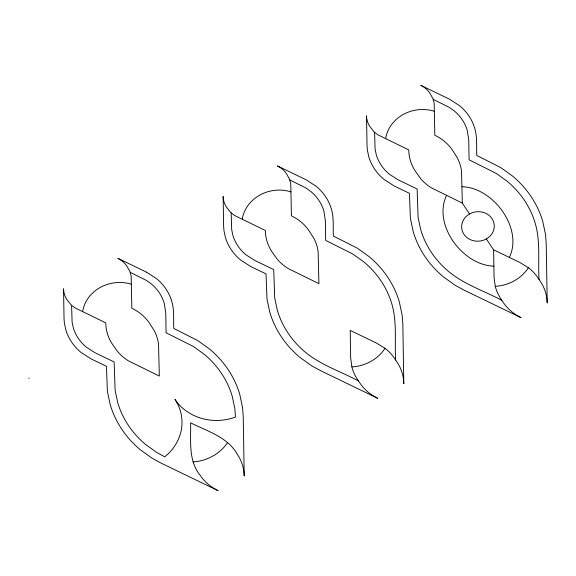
<?xml version="1.0" encoding="UTF-8"?>
<svg xmlns="http://www.w3.org/2000/svg" width="576" height="576" viewBox="0 0 576 576"><rect width="100%" height="100%" fill="white"/><g stroke="black" fill="none" stroke-linecap="round" stroke-linejoin="round"><path stroke-width="0.86" d="M82.67 311.717L82.951 309.902A36.562 32.998 -6.7 0 1 129.542 283.716L131.436 284.306M242.266 219.326L242.546 217.519A36.562 32.998 -6.7 0 1 289.138 191.333L291.031 191.916M385.654 138.73L385.942 136.922A36.562 32.998 -6.7 0 1 432.533 110.736L434.426 111.319M446.53 195.451C432.504 224.762 462.895 265.414 493.877 266.148M509.386 257.429C523.411 228.125 493.02 187.466 462.038 186.739M227.563 442.541L226.757 443.794A43.474 39.24 -6.7 0 1 196.92 461.534L193.097 461.938M384.962 348.278L383.875 349.963A40.493 36.547 -6.7 0 1 351.871 366.934A48.276 43.574 -6.7 0 0 357.48 379.483L359.791 382.939A48.276 43.574 -6.7 0 0 373.428 395.942L377.705 398.282L320.378 370.584L311.832 365.911L300.197 357.595A107.654 97.164 -6.7 0 1 269.798 312.206L266.976 298.937L266.04 273.917L250.668 266.494L240.574 259.992A53.827 48.586 -6.7 0 1 225.382 237.298L223.963 230.666L223.625 226.116L223.142 196.43L223.308 198.706A24.142 21.787 -6.7 0 0 226.548 207.223L230.724 212.53L234.518 215.453L265.32 230.465L265.658 235.015A48.276 43.574 -6.7 0 0 272.138 252.05L277.265 259.229A48.276 43.574 -6.7 0 0 288.086 268.502L318.917 283.673L318.125 251.626A48.276 43.574 -6.7 0 0 314.006 238.579L309.334 231.142A48.276 43.574 -6.7 0 0 295.697 218.138L291.427 215.798L290.765 183.838L289.649 179.417L286.373 173.599A24.142 21.787 -6.7 0 0 279.554 167.098L277.416 165.924L306.079 179.77L316.174 186.271A53.827 48.586 -6.7 0 1 331.366 208.966C334.03 217.742 332.928 227.045 333.382 236.066L357.3 248.17L368.928 256.486A107.654 97.164 -6.7 0 1 399.326 301.874L402.149 315.144L402.833 324.245L403.805 383.609L403.466 379.058A48.276 43.574 -6.7 0 0 396.986 362.03L394.675 358.582A48.276 43.574 -6.7 0 0 385.013 348.307L376.769 343.231L350.215 330.408L350.662 357.905L351.871 366.934M528.358 267.682L527.27 269.366A40.493 36.547 -6.7 0 1 495.259 286.337A48.276 43.574 -6.7 0 0 500.875 298.886L503.186 302.342A48.276 43.574 -6.7 0 0 516.823 315.346L521.1 317.686L463.774 289.987L455.227 285.314L443.592 276.998A107.654 97.164 -6.7 0 1 413.194 231.61L410.371 218.34L409.428 193.32L394.063 185.897L383.969 179.395A53.827 48.586 -6.7 0 1 368.77 156.701L367.358 150.07L367.02 145.519L366.53 115.834L366.703 118.109A24.142 21.787 -6.7 0 0 369.943 126.626L374.119 131.933L377.914 134.856L408.715 149.868L409.054 154.418A48.276 43.574 -6.7 0 0 415.534 171.454L420.66 178.632A48.276 43.574 -6.7 0 0 431.482 187.906L462.312 203.076L469.591 213.948A16.337 14.746 -6.7 0 1 494.273 225.871A16.337 14.746 -6.7 0 1 470.009 239.508A16.337 14.746 -6.7 0 1 469.591 213.948M28.8 378.338L29.124 377.964M433.217 99.367L449.33 107.395L454.248 110.923A46.044 41.558 -6.7 0 1 467.251 130.334L468.749 140.011L469.073 159.797L496.274 173.455L507.01 181.138A99.871 90.137 -6.7 0 1 535.205 223.243C540.605 241.459 537.898 260.762 539.042 279.439M486.324 238.939L493.61 249.811L520.164 262.642L528.401 267.71A48.276 43.574 -6.7 0 1 538.07 277.985L540.382 281.434A48.276 43.574 -6.7 0 1 546.862 298.462L547.2 303.012L546.221 243.648L545.544 234.547L542.722 221.278A107.654 97.164 -6.7 0 0 512.323 175.889L500.695 167.573L476.777 155.47C476.323 146.448 477.425 137.146 474.761 128.369A53.827 48.586 -6.7 0 0 459.562 105.674L449.474 99.173L420.811 85.327L422.95 86.501A24.142 21.787 -6.7 0 1 429.768 93.002L433.037 98.82L434.16 103.241L434.815 135.202L439.092 137.542A48.276 43.574 -6.7 0 1 452.729 150.545L457.394 157.982A48.276 43.574 -6.7 0 1 461.52 171.029L462.312 203.076M289.822 179.964L305.935 187.992L310.853 191.52A46.044 41.558 -6.7 0 1 323.856 210.931L325.354 220.601L325.678 240.394L352.879 254.052L363.614 261.734A99.871 90.137 -6.7 0 1 391.81 303.84C397.21 322.056 394.502 341.359 395.647 360.036M501.854 300.341C484.214 290.909 464.522 284.623 448.906 271.75A99.871 90.137 -6.7 0 1 420.71 229.644L418.097 217.39L417.132 188.993L398.023 179.762L389.29 174.154A46.044 41.558 -6.7 0 1 376.286 154.742L375.091 149.126L374.58 132.329M358.459 380.938C340.819 371.506 321.127 365.22 305.51 352.346A99.871 90.137 -6.7 0 1 277.315 310.241L274.709 297.986L273.737 269.59L254.628 260.359L245.894 254.75A46.044 41.558 -6.7 0 1 232.891 235.339L231.696 229.723L231.185 212.926M130.226 272.354L146.34 280.382L151.258 283.903A46.044 41.558 -6.7 0 1 164.261 303.322L165.758 312.991L166.082 332.784L193.284 346.442L204.019 354.125A99.871 90.137 -6.7 0 1 232.222 396.23L234.828 408.478L235.469 417.089A49.824 44.971 -6.7 0 1 174.967 399.427A49.824 44.971 -6.7 0 1 164.743 456.84L156.658 452.419L145.915 444.737A99.871 90.137 -6.7 0 1 117.72 402.631L115.114 390.377L114.142 361.98L95.033 352.75L86.299 347.141A46.044 41.558 -6.7 0 1 73.296 327.722L72.101 322.114L71.59 305.316M495.259 286.337L494.057 277.308L493.61 249.811M146.484 272.16L117.821 258.314L119.959 259.481A24.142 21.787 -6.7 0 1 126.778 265.99L130.054 271.807L131.17 276.228L131.832 308.189L136.102 310.522A48.276 43.574 -6.7 0 1 149.738 323.532L154.411 330.97A48.276 43.574 -6.7 0 1 158.53 344.016L159.322 376.063L128.491 360.893A48.276 43.574 -6.7 0 1 117.67 351.619L112.543 344.434A48.276 43.574 -6.7 0 1 106.063 327.406L105.725 322.855L74.93 307.843L71.129 304.92L66.953 299.614A24.142 21.787 -6.7 0 1 63.713 291.096L63.547 288.821L64.03 318.506L64.375 323.057L65.786 329.688A53.827 48.586 -6.7 0 0 80.978 352.382L91.073 358.884L106.445 366.307L107.381 391.327L110.203 404.597A107.654 97.164 -6.7 0 0 140.602 449.978L152.237 458.302L160.783 462.974L218.11 490.673L213.833 488.333A48.276 43.574 -6.7 0 1 200.196 475.33C188.093 460.642 190.973 440.374 190.62 422.798C207.13 431.23 227.786 436.968 237.391 454.421A48.276 43.574 -6.7 0 1 243.871 471.449L244.21 475.999L243.238 416.635L242.554 407.534L239.731 394.265A107.654 97.164 -6.7 0 0 209.333 348.876L197.705 340.56L173.786 328.457C173.333 319.435 174.434 310.133 171.77 301.356A53.827 48.586 -6.7 0 0 156.578 278.662L146.484 272.16"/></g></svg>
